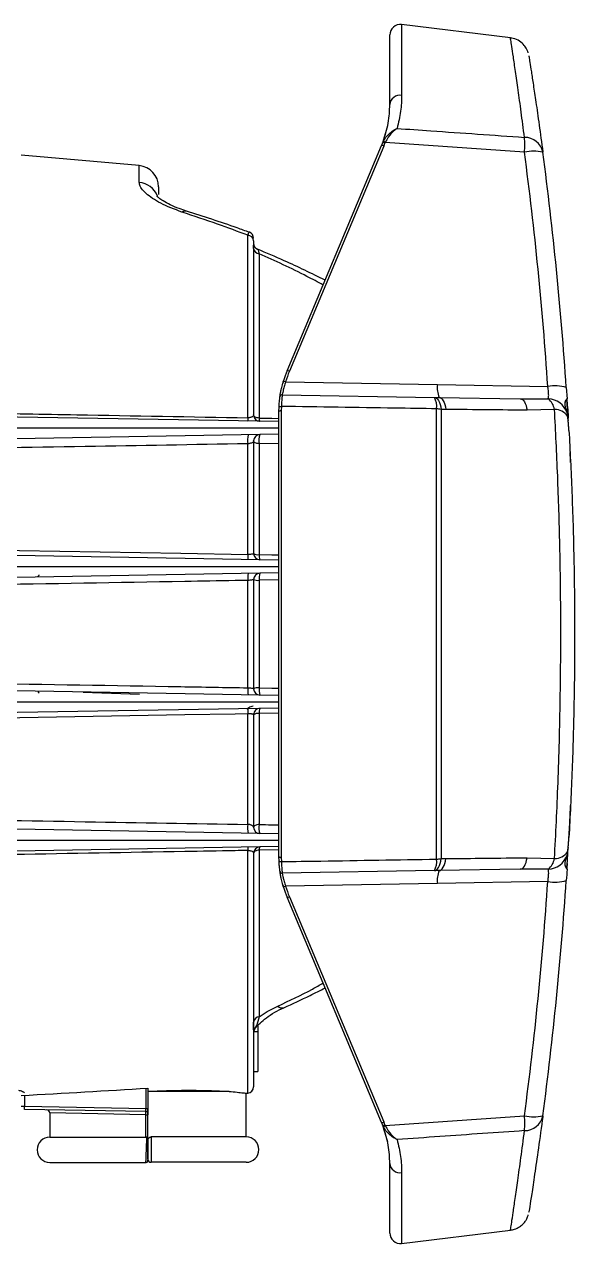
# Model space of a CAD drawing. Extents: x 6 to 134, y 3 to 97.
# Drawn here: x 106.02 to 108.62, y 38.63 to 44.4 of the extents above; entities that cross this region are included whole.
import ezdxf

# ---------------------------------------------------------------- set-up
doc = ezdxf.new("R2010")
doc.units = 0
doc.header["$MEASUREMENT"] = 0
doc.layers.add('OBJECT', color=7, linetype='CONTINUOUS')

msp = doc.modelspace()

# ---------------------------------------------------------------- linework, layer by layer
at = {"layer": 'OBJECT'}
for p, q in [((108.3196, 44.3393), (107.8042, 44.4026)), ((107.8042, 44.4026), (107.8042, 44.067)), ((107.7481, 44.0231), (107.7481, 44.353)), ((107.7304, 43.9), (107.7158, 43.8464)), ((107.2621, 42.7639), (107.7092, 43.8297)), ((107.7196, 43.827), (107.2725, 42.7613)), ((107.7143, 43.8422), (107.7164, 43.8472)), ((107.7266, 43.8442), (107.7248, 43.8398)), ((108.3858, 43.7974), (107.7266, 43.8442)), ((108.469, 43.8265), (108.4724, 43.8011)), ((106.5619, 43.7344), (106.0031, 43.7832)), ((106.5619, 43.6546), (106.5619, 43.7344)), ((106.6531, 43.6347), (106.6531, 43.5978)), ((107.0758, 42.541), (107.0758, 43.4049)), ((107.1031, 43.3789), (107.1031, 42.5542)), ((107.1031, 43.3429), (107.1031, 43.3586)), ((107.1295, 43.3174), (107.1295, 42.5397)), ((107.2547, 42.7113), (107.9738, 42.6988)), ((107.2383, 42.6502), (107.9592, 42.6376)), ((107.9738, 42.6988), (108.4963, 42.6897)), ((108.5839, 42.6843), (108.5874, 42.6313)), ((107.2231, 42.5705), (107.2236, 42.591)), ((107.2348, 42.595), (107.2344, 42.5749)), ((107.9592, 42.6376), (107.9811, 42.6373)), ((107.9811, 42.6373), (108.3659, 42.6305)), ((108.3659, 42.6305), (108.4978, 42.6302)), ((108.5874, 42.631), (108.5874, 42.6315)), ((107.2231, 42.5226), (105.5031, 42.5526)), ((107.2231, 40.4645), (107.2231, 42.5705)), ((107.2344, 42.5749), (107.2344, 40.4601)), ((107.9697, 40.4516), (107.9697, 42.5834)), ((107.992, 42.5809), (107.992, 40.4541)), ((108.0139, 42.5807), (107.992, 42.5809)), ((108.5278, 42.5804), (108.3987, 42.5766)), ((108.591, 42.5475), (108.5882, 42.5638)), ((108.5931, 42.5218), (108.591, 42.5475)), ((108.5921, 42.5376), (108.5921, 42.5382)), ((108.5927, 42.5284), (108.5921, 42.5376)), ((108.5931, 42.538), (108.5931, 42.5386)), ((108.5937, 42.5288), (108.5931, 42.5379)), ((108.5931, 42.5214), (108.5931, 42.5218)), ((108.5931, 42.5218), (108.5931, 42.5214)), ((108.5931, 42.5218), (108.5931, 42.5218)), ((108.5931, 42.5214), (108.5931, 42.5214)), ((107.2231, 42.4626), (105.5031, 42.4326)), ((107.0758, 41.8943), (107.0758, 42.4177)), ((107.1031, 42.4311), (107.1031, 41.8985)), ((107.2231, 42.4199), (107.1295, 42.4183)), ((107.1295, 42.4183), (107.1295, 41.8932)), ((108.6018, 42.3784), (108.6017, 42.3792)), ((107.2231, 41.867), (105.5031, 41.897)), ((107.2231, 41.807), (105.5031, 41.777)), ((107.0758, 41.263), (107.0758, 41.771)), ((107.1031, 41.7754), (107.1031, 41.2585)), ((107.2231, 41.7734), (107.1295, 41.7718)), ((107.1295, 41.7718), (107.1295, 41.2621)), ((107.2231, 41.227), (105.5031, 41.257)), ((106.5631, 41.2307), (106.2957, 41.24)), ((107.2231, 41.167), (105.5031, 41.137)), ((107.0758, 40.6163), (107.0758, 41.1397)), ((107.1031, 41.1354), (107.1031, 40.6029)), ((107.2231, 41.1424), (107.1295, 41.1407)), ((107.1295, 41.1407), (107.1295, 40.6156)), ((108.6017, 40.6542), (108.6017, 40.6553)), ((107.2231, 40.5714), (105.5031, 40.6014)), ((108.591, 40.4874), (108.5931, 40.5132)), ((108.5931, 40.5136), (108.5931, 40.5132)), ((107.2231, 40.5114), (105.5031, 40.4814)), ((107.0758, 39.3446), (107.0758, 40.493)), ((107.1031, 40.4798), (107.1031, 39.3745)), ((107.2231, 40.4959), (107.1295, 40.4943)), ((107.1295, 40.4943), (107.1295, 39.7054)), ((107.2236, 40.444), (107.2231, 40.4645)), ((107.2344, 40.4601), (107.2348, 40.44)), ((108.3987, 40.4584), (108.5278, 40.4546)), ((108.5882, 40.4712), (108.591, 40.4874)), ((108.5921, 40.4974), (108.5927, 40.5065)), ((108.5921, 40.4968), (108.5921, 40.5018)), ((108.5921, 40.4968), (108.5921, 40.4974)), ((108.5931, 40.4971), (108.5937, 40.5062)), ((108.5931, 40.4964), (108.5931, 40.497)), ((107.9592, 40.3973), (107.2383, 40.3848)), ((107.9811, 40.3977), (107.9592, 40.3973)), ((108.3659, 40.4044), (107.9811, 40.3977)), ((107.992, 40.4541), (108.0139, 40.4543)), ((108.5868, 40.4109), (108.5881, 40.4317)), ((108.5874, 40.4041), (108.5874, 40.4037)), ((108.5874, 40.4035), (108.5874, 40.4039)), ((108.589, 40.4295), (108.5892, 40.4317)), ((108.4963, 40.3453), (107.9738, 40.3362)), ((107.9738, 40.3362), (107.2547, 40.3236)), ((107.7092, 39.2053), (107.2621, 40.2711)), ((107.2725, 40.2737), (107.7196, 39.2079)), ((107.1031, 39.6435), (107.1031, 39.6798)), ((107.111, 39.6547), (107.1098, 39.6526)), ((107.1231, 39.6645), (107.1231, 39.6345)), ((107.1231, 39.6345), (107.1033, 39.6345)), ((107.1231, 39.6345), (107.1231, 39.447)), ((107.1031, 39.447), (107.1231, 39.447)), ((106.5938, 39.2721), (106.5938, 39.3673)), ((106.6031, 39.3679), (106.6031, 39.3606)), ((106.6031, 39.3606), (106.6031, 39.2721)), ((106.0191, 39.3338), (106.0191, 39.2822)), ((106.9876, 39.3526), (106.6031, 39.3526)), ((107.0681, 39.3439), (107.0758, 39.3446)), ((107.0681, 39.137), (107.0681, 39.3439)), ((106.0031, 39.2822), (106.0191, 39.2822)), ((106.593, 39.2571), (106.0179, 39.2672)), ((106.0191, 39.2822), (106.5938, 39.2721)), ((106.1381, 39.2503), (106.1381, 39.1361)), ((106.5929, 39.2421), (106.1381, 39.2503)), ((106.5938, 39.2721), (106.6031, 39.2721)), ((106.6031, 39.2721), (106.6031, 39.2671)), ((106.6031, 39.1311), (106.6031, 39.2671)), ((106.5929, 39.2421), (106.6031, 39.2421)), ((106.5929, 39.1361), (106.5929, 39.2421)), ((107.7164, 39.1878), (107.7143, 39.1927)), ((107.7158, 39.1886), (107.7364, 39.1134)), ((107.7248, 39.1952), (107.7266, 39.1908)), ((107.7266, 39.1908), (108.3858, 39.2375)), ((106.1381, 39.1361), (106.5929, 39.1361)), ((106.5981, 39.1361), (106.5929, 39.1361)), ((106.598, 39.134), (106.5981, 39.1361)), ((106.6031, 39.1361), (106.5981, 39.1361)), ((107.0681, 39.137), (106.6181, 39.137)), ((106.1381, 39.0161), (106.5931, 39.0161)), ((106.5932, 39.0174), (106.5933, 39.0169)), ((107.0681, 39.017), (106.6181, 39.017)), ((107.7481, 38.682), (107.7481, 39.0119)), ((107.8042, 38.968), (107.8042, 38.6324)), ((107.8042, 38.6324), (108.3196, 38.6957))]:
    msp.add_line(p, q, dxfattribs=at)
at = {"layer": 'OBJECT', "flags": 128}
for points in [[(106.785, 43.5192), (106.7751, 43.5194), (106.7639, 43.5142)], [(107.2236, 42.591), (107.2238, 42.5919), (107.2245, 42.5928), (107.2256, 42.5935), (107.227, 42.5942), (107.2287, 42.5947), (107.2306, 42.595), (107.2327, 42.5951), (107.2348, 42.595)], [(107.9592, 42.6376), (107.9644, 42.6366), (107.9695, 42.6336), (107.9743, 42.6287), (107.9789, 42.6221), (107.9829, 42.6138), (107.9865, 42.6041), (107.9896, 42.593), (107.992, 42.5809)], [(107.9811, 42.6373), (107.9863, 42.6362), (107.9914, 42.6332), (107.9963, 42.6284), (108.0008, 42.6218), (108.0049, 42.6135), (108.0085, 42.6038), (108.0115, 42.5928), (108.0139, 42.5807)], [(108.3659, 42.6305), (108.371, 42.6295), (108.376, 42.6267), (108.3808, 42.6221), (108.3853, 42.6158), (108.3894, 42.608), (108.393, 42.5987), (108.3961, 42.5882), (108.3987, 42.5766)], [(107.1295, 42.5397), (107.1242, 42.5403), (107.1192, 42.5413), (107.1146, 42.5427), (107.1107, 42.5445), (107.1075, 42.5466), (107.1051, 42.549), (107.1036, 42.5515), (107.1031, 42.5542)], [(107.1295, 42.5397), (107.189, 42.5387), (107.2231, 42.538)], [(107.2231, 42.5705), (107.2234, 42.5714), (107.224, 42.5723), (107.2251, 42.5731), (107.2265, 42.5738), (107.2282, 42.5743), (107.2302, 42.5747), (107.2322, 42.5749), (107.2344, 42.5749)], [(107.1295, 42.4183), (107.1242, 42.4188), (107.1192, 42.4197), (107.1146, 42.421), (107.1107, 42.4226), (107.1075, 42.4244), (107.1051, 42.4265), (107.1036, 42.4288), (107.1031, 42.4311)], [(105.5031, 41.9217), (105.5629, 41.9207), (105.802, 41.9165), (106.7583, 41.8998), (107.0758, 41.8943)], [(107.1295, 41.8932), (107.189, 41.8922), (107.2231, 41.8916)], [(107.1295, 41.2621), (107.189, 41.2611), (107.2231, 41.2605)], [(107.0758, 41.1397), (107.016, 41.1386), (106.7769, 41.1345), (105.8205, 41.1178), (105.5031, 41.1123)], [(107.1295, 40.6156), (107.1242, 40.6152), (107.1192, 40.6143), (107.1146, 40.613), (107.1107, 40.6114), (107.1075, 40.6096), (107.1051, 40.6075), (107.1036, 40.6052), (107.1031, 40.6029)], [(107.1295, 40.4943), (107.1242, 40.4937), (107.1192, 40.4927), (107.1146, 40.4913), (107.1107, 40.4895), (107.1075, 40.4873), (107.1051, 40.485), (107.1036, 40.4824), (107.1031, 40.4798)], [(107.2231, 40.4645), (107.2234, 40.4636), (107.224, 40.4627), (107.2251, 40.4619), (107.2265, 40.4612), (107.2282, 40.4607), (107.2302, 40.4603), (107.2322, 40.4601), (107.2344, 40.4601)], [(108.3659, 40.4044), (108.371, 40.4054), (108.376, 40.4083), (108.3808, 40.4129), (108.3853, 40.4191), (108.3894, 40.427), (108.393, 40.4363), (108.3961, 40.4468), (108.3987, 40.4584)], [(107.2236, 40.444), (107.2238, 40.4431), (107.2245, 40.4422), (107.2256, 40.4415), (107.227, 40.4408), (107.2287, 40.4403), (107.2306, 40.44), (107.2327, 40.4399), (107.2348, 40.44)], [(107.9592, 40.3973), (107.9644, 40.3984), (107.9695, 40.4014), (107.9743, 40.4063), (107.9789, 40.4129), (107.9829, 40.4212), (107.9865, 40.4309), (107.9896, 40.442), (107.992, 40.4541)], [(107.9811, 40.3977), (107.9863, 40.3988), (107.9914, 40.4018), (107.9963, 40.4066), (108.0008, 40.4132), (108.0049, 40.4215), (108.0085, 40.4312), (108.0115, 40.4422), (108.0139, 40.4543)]]:
    msp.add_lwpolyline(points, dxfattribs=at)
at = {"layer": 'OBJECT'}
for centre, radius, start, end in [((107.7981, 44.353), 0.05, 83, 180), ((107.7961, 44.0195), 0.0481, 80.33602, 175.7011), ((107.8843, 43.8329), 0.5028, 355.9608, 4.0392), ((108.3868, 43.7804), 0.0879, 11.86594, 90.62162), ((107.2481, 44.0231), 0.5, 337.24, 338.78978), ((107.7101, 43.8113), 0.0185, 58.74932, 92.6715), ((107.7155, 43.8235), 0.0187, 60.359, 93.90276), ((107.7161, 43.8271), 0.02, 58.15088, 89.10735), ((107.2494, 44.0243), 0.51, 337.24, 338.78978), ((108.4317, 43.5984), 0.2042, 78.3888, 102.96909), ((91.2583, 41.5296), 17.277, 3.85006, 7.54267), ((91.2461, 41.5175), 17.377, 3.85006, 7.54267), ((106.5531, 43.6347), 0.1, 0, 85), ((106.5544, 43.5554), 0.0995, 20.74728, 85.70941), ((107.0754, 43.3771), 0.0278, 3.8449, 89.18995), ((107.0731, 43.3906), 0.03, 359.99694, 69.85263), ((107.1331, 43.3673), 0.03, 180.00385, 247.96462), ((107.1305, 43.3449), 0.0274, 184.19055, 267.88861), ((107.7231, 42.5705), 0.5, 157.24, 163.44278), ((107.2629, 42.7455), 0.0185, 58.74932, 92.6715), ((107.7231, 42.5705), 0.5, 163.44278, 164.48584), ((107.2464, 42.6935), 0.0197, 65.23096, 97.50519), ((107.7244, 42.5717), 0.49, 157.24, 163.44278), ((107.2381, 42.6402), 0.01, 89, 171.81761), ((108.1015, 42.6828), 0.1287, 172.84507, 200.70556), ((108.5286, 42.5001), 0.1923, 73.29318, 99.67494), ((107.8774, 42.5938), 0.0928, 353.58032, 28.21235), ((108.4469, 42.5657), 0.0822, 10.32532, 51.7456), ((108.4946, 42.5311), 0.0992, 19.27382, 88.14359), ((107.1121, 42.5377), 0.0365, 174.79014, 200.18723), ((107.1331, 42.5542), 0.03, 180, 269), ((107.1554, 42.5368), 0.0261, 173.63787, 209.12104), ((107.9584, 42.3814), 0.2023, 80.45348, 86.82264), ((108.5269, 42.5015), 0.0789, 35.68421, 89.36297), ((108.5923, 42.5391), 0.000966, 260.48022, 328.15533), ((108.5923, 42.5386), 0.000986, 260.16471, 327.34182), ((108.5929, 42.5295), 0.00107, 260.68957, 320.77069), ((107.1892, 42.4334), 0.1145, 166.49587, 187.85545), ((107.1331, 42.4311), 0.03, 91, 180), ((107.2135, 42.4337), 0.0854, 161.2821, 190.32908), ((107.1331, 41.8985), 0.03, 180, 269), ((107.1237, 41.9327), 0.0399, 238.90527, 278.30713), ((107.1452, 41.8877), 0.0698, 174.54521, 195.09238), ((107.1797, 41.8871), 0.0506, 172.99384, 201.46955), ((107.174, 41.7817), 0.0988, 166.65022, 186.20394), ((107.1331, 41.7754), 0.03, 91, 180), ((107.2016, 41.7821), 0.0728, 161.27783, 188.06697), ((107.1236, 41.8267), 0.0552, 248.29109, 276.16294), ((107.174, 41.2523), 0.0988, 173.79606, 193.34978), ((107.1236, 41.2073), 0.0552, 83.83706, 111.70891), ((107.1331, 41.2585), 0.03, 180, 269), ((107.2016, 41.2519), 0.0728, 171.93303, 198.72217), ((107.1452, 41.1463), 0.0698, 164.90762, 185.45479), ((107.1331, 41.1354), 0.03, 91, 180), ((107.1797, 41.1469), 0.0506, 158.53045, 187.00616), ((107.1237, 41.1013), 0.0399, 81.69287, 121.09473), ((107.1892, 40.6006), 0.1145, 172.14455, 193.50413), ((107.1331, 40.6029), 0.03, 180, 269), ((107.2135, 40.6003), 0.0854, 169.67092, 198.7179), ((107.1121, 40.4963), 0.0365, 159.81277, 185.20986), ((107.1331, 40.4798), 0.03, 91, 180), ((107.1554, 40.4971), 0.0261, 150.87896, 186.36213), ((108.4946, 40.5039), 0.0992, 271.85641, 340.72618), ((108.4469, 40.4693), 0.0822, 308.2544, 349.67468), ((108.5269, 40.5335), 0.0789, 270.63703, 324.31579), ((108.5923, 40.4964), 0.000986, 32.65818, 99.83529), ((108.5923, 40.4959), 0.000966, 31.84467, 99.51978), ((108.5929, 40.5055), 0.00107, 39.22931, 99.31043), ((107.8774, 40.4412), 0.0928, 331.78765, 6.41968), ((107.9584, 40.6536), 0.2023, 273.17736, 279.54652), ((108.1015, 40.3522), 0.1287, 159.29444, 187.15493), ((107.2381, 40.3948), 0.01, 188.18239, 271), ((91.2583, 41.5054), 17.277, 352.45733, 356.14994), ((91.2461, 41.5175), 17.377, 352.45733, 356.14994), ((108.5286, 40.5349), 0.1923, 260.32506, 286.70682), ((107.7231, 40.4645), 0.5, 195.51416, 196.55722), ((107.2464, 40.3415), 0.0197, 262.49481, 294.76904), ((107.7231, 40.4645), 0.5, 196.55722, 202.76), ((107.7244, 40.4633), 0.49, 196.55722, 202.76), ((107.2629, 40.2895), 0.0185, 267.3285, 301.25068), ((107.1306, 39.6779), 0.0275, 92.28855, 175.98617), ((107.2382, 39.7756), 0.0282, 222.45081, 286.56714), ((107.1331, 39.631), 0.03, 137.37844, 179.96792), ((107.0731, 39.3745), 0.03, 275, 0), ((105.9616, 39.2794), 0.0575, 347.69945, 2.72709), ((106.1231, 39.2503), 0.015, 0.0862, 89), ((106.5931, 39.2671), 0.01, 269, 0), ((107.7101, 39.2237), 0.0185, 267.3285, 301.25068), ((107.2481, 39.0119), 0.5, 21.21022, 22.76), ((107.7155, 39.2114), 0.0187, 266.09724, 299.641), ((107.7161, 39.2079), 0.02, 270.89265, 301.84912), ((107.2494, 39.0106), 0.51, 21.21022, 22.76), ((108.4317, 39.4366), 0.2042, 257.03091, 281.6112), ((107.8843, 39.2021), 0.5028, 355.9608, 4.0392), ((108.3868, 39.2546), 0.0879, 269.37838, 348.13406), ((106.1381, 39.0761), 0.06, 90, 270), ((107.0681, 39.077), 0.06, 270, 90), ((106.6181, 39.032), 0.015, 180, 270), ((107.7961, 39.0155), 0.0481, 184.2989, 279.66398), ((107.7981, 38.682), 0.05, 180, 277)]:
    msp.add_arc(centre, radius, start, end, dxfattribs=at)
for centre, major_axis, ratio, start_param, end_param in [((89.2919, 41.517), (30.3646, 0), 0.08615, 5.295177, 5.319034), ((106.5931, 39.2721), (0.0002, 0.015), 0.044174, 3.141335, 4.713288)]:
    msp.add_ellipse(centre, major_axis=major_axis, ratio=ratio, start_param=start_param, end_param=end_param, dxfattribs=at)
for points, knots in [([(108.3858, 43.8683), (108.3805, 43.9093), (108.3698, 43.9915), (108.3555, 44.095), (108.3429, 44.1831), (108.3328, 44.2518), (108.3252, 44.3018), (108.3208, 44.3303), (108.319, 44.3424), (108.3195, 44.339), (108.3195, 44.3389)], [0, 0, 0, 0, 0.139747, 0.280448, 0.424179, 0.568969, 0.70872, 0.849459, 0.993326, 1, 1, 1, 1]), ([(108.4034, 44.2679), (108.4032, 44.2685), (108.4027, 44.2702), (108.4006, 44.2765), (108.3952, 44.2887), (108.3835, 44.3065), (108.3626, 44.3249), (108.3391, 44.337), (108.3238, 44.3377), (108.3195, 44.3379)], [0, 0, 0, 0, 0.036211, 0.10316, 0.213042, 0.375176, 0.625495, 0.893337, 1, 1, 1, 1]), ([(108.4062, 44.2544), (108.4064, 44.2533), (108.4068, 44.2508), (108.411, 44.2244), (108.4179, 44.1808), (108.4275, 44.1182), (108.4399, 44.0347), (108.455, 43.9305), (108.4668, 43.8426), (108.4728, 43.7985)], [0, 0, 0, 0, 0.121603, 0.260335, 0.400029, 0.542736, 0.686473, 0.842577, 1, 1, 1, 1]), ([(107.7481, 44.0231), (107.7481, 44.0331), (107.7481, 44.0488), (107.7481, 44.0658), (107.7481, 44.0719)], [0, 0, 0, 0, 0.639502, 1, 1, 1, 1]), ([(107.8042, 44.067), (107.8035, 44.0423), (107.8022, 43.9929), (107.7889, 43.9379), (107.7823, 43.9104)], [0, 0, 0, 0, 0.498142, 1, 1, 1, 1]), ([(107.7143, 43.8422), (107.7245, 43.8741), (107.7453, 43.9383), (107.7472, 43.9947), (107.7481, 44.0231)], [0, 0, 0, 0, 0.496567, 1, 1, 1, 1]), ([(107.7164, 43.8472), (107.7206, 43.8545), (107.731, 43.8728), (107.7524, 43.8922), (107.7696, 43.9038), (107.7787, 43.9086), (107.7813, 43.9099), (107.7822, 43.9103), (107.7823, 43.9104)], [0, 0, 0, 0, 0.246968, 0.616294, 0.888225, 0.963536, 0.996189, 1, 1, 1, 1]), ([(107.7823, 43.9104), (107.7822, 43.9103), (107.7814, 43.9098), (107.7762, 43.9061), (107.7622, 43.8947), (107.7422, 43.8743), (107.7311, 43.8527), (107.7266, 43.8442)], [0, 0, 0, 0, 0.004008, 0.038977, 0.268223, 0.708725, 1, 1, 1, 1]), ([(107.7823, 43.9104), (107.8356, 43.9067), (108.0368, 43.8927), (108.238, 43.8786), (108.3858, 43.8683)], [0, 0, 0, 0, 0.265214, 1, 1, 1, 1]), ([(106.7639, 43.5142), (106.7284, 43.5278), (106.6568, 43.5551), (106.5879, 43.6042), (106.5632, 43.6369), (106.5621, 43.6521), (106.5619, 43.6546)], [0, 0, 0, 0, 0.304165, 0.612213, 0.935018, 1, 1, 1, 1]), ([(106.7856, 43.5195), (106.7739, 43.5232), (106.7451, 43.5323), (106.7073, 43.5492), (106.675, 43.567), (106.6545, 43.5812), (106.6451, 43.5902), (106.6452, 43.5903), (106.6452, 43.5903)], [0, 0, 0, 0, 0.144378, 0.353859, 0.566915, 0.746441, 0.907344, 1, 1, 1, 1]), ([(107.0758, 43.4049), (107.0281, 43.4226), (106.9248, 43.4612), (106.8203, 43.4956), (106.7639, 43.5142)], [0, 0, 0, 0, 0.460735, 1, 1, 1, 1]), ([(107.0835, 43.4187), (107.0641, 43.4257), (106.9653, 43.4615), (106.8653, 43.4935), (106.785, 43.5192)], [0, 0, 0, 0, 0.195903, 1, 1, 1, 1]), ([(107.0758, 43.4049), (107.0767, 43.4078), (107.0791, 43.4154), (107.0818, 43.4204), (107.0831, 43.4184), (107.0833, 43.4181)], [0, 0, 0, 0, 0.337152, 0.901551, 1, 1, 1, 1]), ([(107.1215, 43.3389), (107.1225, 43.3382), (107.1249, 43.3362), (107.1278, 43.3245), (107.1295, 43.3174)], [0, 0, 0, 0, 0.404281, 1, 1, 1, 1]), ([(107.4417, 43.192), (107.3776, 43.2236), (107.272, 43.2756), (107.164, 43.3211), (107.1216, 43.339)], [0, 0, 0, 0, 0.606599, 1, 1, 1, 1]), ([(107.4321, 43.1692), (107.4067, 43.1831), (107.3078, 43.2371), (107.2055, 43.2832), (107.1295, 43.3174)], [0, 0, 0, 0, 0.25619, 1, 1, 1, 1]), ([(107.2282, 42.6417), (107.2284, 42.6425), (107.2286, 42.6443), (107.2308, 42.6581), (107.2347, 42.6783), (107.2395, 42.6981), (107.243, 42.71), (107.2439, 42.713)], [0, 0, 0, 0, 0.226178, 0.452204, 0.682223, 0.919652, 1, 1, 1, 1]), ([(107.2547, 42.7113), (107.2521, 42.7034), (107.2471, 42.6876), (107.2423, 42.6678), (107.2394, 42.6544), (107.2385, 42.6504), (107.2383, 42.6502), (107.2383, 42.6502)], [0, 0, 0, 0, 0.245139, 0.490501, 0.730317, 0.965345, 1, 1, 1, 1]), ([(107.2383, 42.6502), (107.2383, 42.6491), (107.2383, 42.6469), (107.2366, 42.6294), (107.2353, 42.6101), (107.2349, 42.5975), (107.2348, 42.595)], [0, 0, 0, 0, 0.30705, 0.614016, 0.922363, 1, 1, 1, 1]), ([(108.4978, 42.6302), (108.4981, 42.6308), (108.4993, 42.6335), (108.5005, 42.6424), (108.5002, 42.6599), (108.4984, 42.6768), (108.4968, 42.6869), (108.4963, 42.6897)], [0, 0, 0, 0, 0.080939, 0.365196, 0.637409, 0.898732, 1, 1, 1, 1]), ([(107.2236, 42.591), (107.2241, 42.5997), (107.2251, 42.6172), (107.2272, 42.6347), (107.2282, 42.6412), (107.2282, 42.6416), (107.2282, 42.6417)], [0, 0, 0, 0, 0.304819, 0.609529, 0.915797, 1, 1, 1, 1]), ([(107.9697, 42.5834), (107.9036, 42.5844), (107.6586, 42.5883), (107.4136, 42.5922), (107.2348, 42.595)], [0, 0, 0, 0, 0.269854, 1, 1, 1, 1]), ([(108.5864, 42.6302), (108.5844, 42.6279), (108.5806, 42.6234), (108.5744, 42.6), (108.5827, 42.5786), (108.5865, 42.5658), (108.5873, 42.563)], [0, 0, 0, 0, 0.352536, 0.661542, 0.924397, 1, 1, 1, 1]), ([(108.5882, 42.5638), (108.5836, 42.5768), (108.5754, 42.5997), (108.58, 42.6223), (108.5871, 42.63), (108.5874, 42.6311), (108.5874, 42.6313)], [0, 0, 0, 0, 0.3537973, 0.6237222, 0.9400594, 1, 1, 1, 1]), ([(108.5921, 42.5382), (108.5912, 42.5531), (108.5894, 42.583), (108.5875, 42.6142), (108.5865, 42.6291), (108.5865, 42.6297), (108.5864, 42.6298)], [0, 0, 0, 0, 0.287263, 0.5745399, 0.86145, 1, 1, 1, 1]), ([(108.5887, 42.6114), (108.5883, 42.6166), (108.5876, 42.6288), (108.5875, 42.6305), (108.5874, 42.6315)], [0, 0, 0, 0, 0.421198, 1, 1, 1, 1]), ([(108.5897, 42.5942), (108.5895, 42.5989), (108.589, 42.6062), (108.5888, 42.61), (108.5887, 42.6114)], [0, 0, 0, 0, 0.631821, 1, 1, 1, 1]), ([(108.5897, 42.5942), (108.5903, 42.5856), (108.5913, 42.5698), (108.5925, 42.5483), (108.5931, 42.5386)], [0, 0, 0, 0, 0.548284, 1, 1, 1, 1]), ([(105.9676, 42.5607), (105.9875, 42.5604), (106.0871, 42.5586), (106.4565, 42.552), (106.806, 42.5458), (107.0758, 42.541)], [0, 0, 0, 0, 0.053919, 0.269597, 1, 1, 1, 1]), ([(107.1031, 42.5542), (107.1028, 42.5524), (107.102, 42.549), (107.0964, 42.545), (107.0902, 42.5428), (107.0847, 42.5417), (107.0802, 42.5411), (107.0767, 42.5411), (107.0758, 42.541)], [0, 0, 0, 0, 0.29554, 0.57572, 0.740311, 0.809198, 0.945635, 1, 1, 1, 1]), ([(108.3987, 42.5766), (108.3371, 42.5773), (108.209, 42.5786), (108.0806, 42.5799), (108.0139, 42.5807)], [0, 0, 0, 0, 0.480478, 1, 1, 1, 1]), ([(108.5278, 40.4546), (108.5309, 40.5125), (108.5371, 40.6288), (108.5449, 40.8148), (108.5512, 41.0089), (108.5553, 41.2016), (108.5575, 41.3893), (108.5579, 41.5711), (108.5565, 41.7548), (108.5524, 41.9889), (108.5453, 42.2141), (108.5361, 42.4265), (108.5306, 42.529), (108.5278, 42.5804)], [0, 0, 0, 0, 0.088396, 0.177531, 0.26901, 0.361303, 0.442162, 0.523579, 0.606757, 0.690543, 0.843256, 0.921374, 1, 1, 1, 1]), ([(105.5031, 42.4926), (105.9131, 42.4926), (106.364, 42.4926), (106.8559, 42.4926), (106.9789, 42.4926), (107.1014, 42.4926), (107.1827, 42.4926), (107.2231, 42.4926)], [0, 0, 0, 0, 0.71491, 0.786401, 0.857893, 0.929384, 1, 1, 1, 1]), ([(108.5964, 42.481), (108.5959, 42.4878), (108.595, 42.5014), (108.5938, 42.5147), (108.5931, 42.5214)], [0, 0, 0, 0, 0.495275, 1, 1, 1, 1]), ([(108.5964, 42.481), (108.6013, 42.385), (108.6112, 42.1908), (108.6189, 41.925), (108.6224, 41.7026), (108.6234, 41.5266), (108.6226, 41.3489), (108.6193, 41.1236), (108.6115, 40.8521), (108.6015, 40.6542), (108.5964, 40.554)], [0, 0, 0, 0, 0.158308, 0.320393, 0.4075, 0.494607, 0.584228, 0.67385, 0.834938, 1, 1, 1, 1]), ([(107.0758, 42.4177), (106.8191, 42.4134), (106.295, 42.4046), (105.7707, 42.3958), (105.5031, 42.3913)], [0, 0, 0, 0, 0.489597, 1, 1, 1, 1]), ([(107.1031, 42.4311), (107.103, 42.4302), (107.1027, 42.428), (107.0996, 42.4246), (107.0936, 42.4213), (107.0877, 42.4195), (107.0819, 42.4183), (107.0786, 42.418), (107.0758, 42.4177)], [0, 0, 0, 0, 0.153988, 0.403621, 0.621596, 0.816233, 0.835213, 1, 1, 1, 1]), ([(108.6042, 42.3296), (108.6041, 42.3299), (108.6041, 42.3308), (108.6035, 42.3424), (108.6028, 42.3585), (108.6021, 42.3722), (108.602, 42.3746)], [0, 0, 0, 0, 0.1909913, 0.5548684, 0.9197386, 1, 1, 1, 1]), ([(107.1031, 41.8985), (107.1028, 41.898), (107.1021, 41.8968), (107.0969, 41.8954), (107.0891, 41.8945), (107.0815, 41.8942), (107.077, 41.8943), (107.0758, 41.8943)], [0, 0, 0, 0, 0.236418, 0.470095, 0.698088, 0.91992, 1, 1, 1, 1]), ([(105.5031, 41.837), (105.9131, 41.837), (106.364, 41.837), (106.8559, 41.837), (106.9789, 41.837), (107.1014, 41.837), (107.1827, 41.837), (107.2231, 41.837)], [0, 0, 0, 0, 0.71491, 0.786401, 0.857893, 0.929384, 1, 1, 1, 1]), ([(106.0876, 41.7966), (106.0872, 41.7957), (106.0862, 41.7938), (106.0841, 41.7916), (106.0822, 41.7904), (106.0812, 41.79), (106.081, 41.79)], [0, 0, 0, 0, 0.341646, 0.685991, 0.955028, 1, 1, 1, 1]), ([(107.0758, 41.771), (107.0558, 41.7707), (106.9563, 41.7689), (106.538, 41.7618), (106.0337, 41.7532), (105.6091, 41.7459), (105.5031, 41.7441)], [0, 0, 0, 0, 0.037994, 0.189972, 0.797883, 1, 1, 1, 1]), ([(107.1031, 41.7754), (107.1031, 41.7753), (107.1029, 41.7747), (107.1003, 41.7737), (107.0942, 41.7725), (107.0857, 41.7715), (107.0791, 41.7712), (107.0758, 41.771)], [0, 0, 0, 0, 0.09404, 0.324106, 0.551552, 0.776448, 1, 1, 1, 1]), ([(105.5031, 41.2899), (105.5231, 41.2895), (105.6226, 41.2878), (106.0409, 41.2807), (106.5452, 41.2721), (106.9698, 41.2648), (107.0758, 41.263)], [0, 0, 0, 0, 0.037994, 0.189972, 0.797883, 1, 1, 1, 1]), ([(107.0758, 41.263), (107.077, 41.2629), (107.0816, 41.2627), (107.0892, 41.2621), (107.0969, 41.261), (107.1021, 41.2598), (107.1028, 41.259), (107.1031, 41.2585)], [0, 0, 0, 0, 0.083576, 0.309293, 0.537976, 0.768631, 1, 1, 1, 1]), ([(106.081, 41.244), (106.0812, 41.2439), (106.0822, 41.2436), (106.0841, 41.2424), (106.0862, 41.2402), (106.0872, 41.2383), (106.0876, 41.2374)], [0, 0, 0, 0, 0.0449718, 0.3140086, 0.6583544, 1, 1, 1, 1]), ([(105.5031, 41.197), (105.9131, 41.197), (106.364, 41.197), (106.8559, 41.197), (106.9789, 41.197), (107.1014, 41.197), (107.1827, 41.197), (107.2231, 41.197)], [0, 0, 0, 0, 0.71491, 0.786401, 0.857893, 0.929384, 1, 1, 1, 1]), ([(107.1005, 41.1752), (107.0929, 41.1742), (107.0811, 41.1728), (107.0749, 41.1625), (107.0728, 41.1589)], [0, 0, 0, 0, 0.650162, 1, 1, 1, 1]), ([(107.1031, 41.1354), (107.1031, 41.1357), (107.1029, 41.1363), (107.1018, 41.137), (107.0998, 41.1378), (107.0971, 41.1384), (107.0938, 41.1389), (107.0899, 41.1393), (107.0855, 41.1396), (107.0807, 41.1397), (107.0774, 41.1397), (107.0758, 41.1397)], [0, 0, 0, 0, 0.104143, 0.218391, 0.335643, 0.446658, 0.560744, 0.669404, 0.781297, 0.888953, 1, 1, 1, 1]), ([(108.6017, 40.6553), (108.6019, 40.6579), (108.6026, 40.6721), (108.6034, 40.6895), (108.6041, 40.7036), (108.6041, 40.7049), (108.6042, 40.7054)], [0, 0, 0, 0, 0.075783, 0.420422, 0.764427, 1, 1, 1, 1]), ([(105.5031, 40.6426), (105.7707, 40.6382), (106.295, 40.6293), (106.8191, 40.6206), (107.0758, 40.6163)], [0, 0, 0, 0, 0.510403, 1, 1, 1, 1]), ([(108.5964, 40.554), (108.5973, 40.5708), (108.5992, 40.6044), (108.601, 40.6395), (108.6016, 40.6523), (108.6017, 40.6542)], [0, 0, 0, 0, 0.461564, 0.923143, 1, 1, 1, 1]), ([(107.1031, 40.6029), (107.103, 40.6037), (107.1029, 40.6053), (107.1013, 40.6075), (107.0989, 40.6097), (107.0956, 40.6116), (107.0914, 40.6134), (107.0871, 40.6146), (107.0828, 40.6155), (107.0795, 40.6159), (107.0771, 40.6162), (107.076, 40.6163), (107.0758, 40.6163)], [0, 0, 0, 0, 0.13815, 0.278859, 0.411617, 0.547573, 0.664104, 0.784632, 0.862289, 0.941992, 0.984425, 1, 1, 1, 1]), ([(107.1295, 40.6156), (107.1493, 40.6153), (107.1805, 40.6148), (107.2117, 40.6143), (107.2231, 40.6141)], [0, 0, 0, 0, 0.634031, 1, 1, 1, 1]), ([(105.5031, 40.5414), (105.9131, 40.5414), (106.364, 40.5414), (106.8559, 40.5414), (106.9789, 40.5414), (107.1014, 40.5414), (107.1827, 40.5414), (107.2231, 40.5414)], [0, 0, 0, 0, 0.71491, 0.786401, 0.857893, 0.929384, 1, 1, 1, 1]), ([(108.5931, 40.5136), (108.5937, 40.5202), (108.595, 40.5334), (108.5959, 40.5471), (108.5964, 40.554)], [0, 0, 0, 0, 0.4953429, 1, 1, 1, 1]), ([(107.0758, 40.493), (107.0558, 40.4926), (106.9562, 40.4908), (106.5869, 40.4843), (106.2374, 40.4781), (105.9676, 40.4733)], [0, 0, 0, 0, 0.053919, 0.269597, 1, 1, 1, 1]), ([(107.0758, 40.493), (107.0784, 40.4928), (107.0816, 40.4927), (107.0873, 40.4919), (107.0931, 40.4904), (107.0992, 40.4873), (107.1026, 40.4836), (107.103, 40.481), (107.1031, 40.4798)], [0, 0, 0, 0, 0.146052, 0.170601, 0.352518, 0.560068, 0.807091, 1, 1, 1, 1]), ([(108.0139, 40.4543), (108.0756, 40.455), (108.204, 40.4564), (108.3321, 40.4577), (108.3987, 40.4584)], [0, 0, 0, 0, 0.480478, 1, 1, 1, 1]), ([(108.5873, 40.472), (108.5828, 40.4593), (108.5747, 40.4366), (108.579, 40.4141), (108.5861, 40.4061), (108.5864, 40.4049), (108.5864, 40.4048)], [0, 0, 0, 0, 0.35074, 0.624871, 0.939556, 1, 1, 1, 1]), ([(108.5874, 40.4037), (108.5854, 40.406), (108.582, 40.41), (108.5753, 40.4309), (108.5822, 40.4516), (108.5867, 40.4663), (108.5882, 40.4712)], [0, 0, 0, 0, 0.3569306, 0.612992, 0.8701697, 1, 1, 1, 1]), ([(108.5881, 40.4317), (108.5882, 40.4322), (108.5887, 40.4399), (108.5901, 40.4633), (108.5916, 40.4875), (108.5921, 40.4968)], [0, 0, 0, 0, 0.037474, 0.628109, 1, 1, 1, 1]), ([(107.2282, 40.3933), (107.2281, 40.3943), (107.2278, 40.3964), (107.2258, 40.4119), (107.2242, 40.4295), (107.2237, 40.4413), (107.2236, 40.444)], [0, 0, 0, 0, 0.301009, 0.601823, 0.907075, 1, 1, 1, 1]), ([(107.2348, 40.44), (107.297, 40.441), (107.542, 40.4449), (107.7869, 40.4487), (107.9697, 40.4516)], [0, 0, 0, 0, 0.25403, 1, 1, 1, 1]), ([(107.2348, 40.44), (107.2352, 40.4304), (107.2361, 40.4114), (107.2379, 40.3924), (107.2385, 40.3853), (107.2383, 40.3849), (107.2383, 40.3848)], [0, 0, 0, 0, 0.302947, 0.605662, 0.913216, 1, 1, 1, 1]), ([(108.4978, 40.4048), (108.4759, 40.405), (108.432, 40.4054), (108.3879, 40.4048), (108.3659, 40.4044)], [0, 0, 0, 0, 0.499904, 1, 1, 1, 1]), ([(108.4963, 40.3453), (108.4974, 40.3526), (108.4996, 40.3672), (108.5006, 40.3858), (108.5, 40.3989), (108.4985, 40.4029), (108.4978, 40.4048)], [0, 0, 0, 0, 0.262327, 0.524834, 0.784589, 1, 1, 1, 1]), ([(108.5874, 40.4037), (108.5874, 40.4036), (108.5863, 40.3869), (108.5851, 40.3687), (108.5839, 40.3507)], [0, 0, 0, 0, 0.008018, 1, 1, 1, 1]), ([(108.5874, 40.4035), (108.5874, 40.4039), (108.5875, 40.405), (108.588, 40.4127), (108.5888, 40.4253), (108.589, 40.4295)], [0, 0, 0, 0, 0.257521, 0.749064, 1, 1, 1, 1]), ([(107.2439, 40.322), (107.2413, 40.3313), (107.2361, 40.3498), (107.2315, 40.373), (107.2289, 40.3886), (107.2283, 40.3932), (107.2282, 40.3933), (107.2282, 40.3933)], [0, 0, 0, 0, 0.247397, 0.49508, 0.735442, 0.96735, 1, 1, 1, 1]), ([(107.2383, 40.3848), (107.2386, 40.384), (107.2391, 40.3824), (107.2416, 40.3702), (107.2459, 40.3523), (107.2507, 40.3355), (107.254, 40.3257), (107.2547, 40.3236)], [0, 0, 0, 0, 0.231454, 0.4628, 0.696832, 0.93503, 1, 1, 1, 1]), ([(107.2174, 39.7566), (107.2728, 39.782), (107.3456, 39.8154), (107.4154, 39.8559), (107.4322, 39.8657)], [0, 0, 0, 0, 0.759997, 1, 1, 1, 1]), ([(107.2462, 39.7486), (107.2879, 39.7674), (107.3537, 39.797), (107.4181, 39.8305), (107.4417, 39.8428)], [0, 0, 0, 0, 0.632619, 1, 1, 1, 1]), ([(107.1295, 39.7054), (107.1253, 39.6904), (107.1178, 39.6628), (107.1131, 39.6572), (107.111, 39.6547)], [0, 0, 0, 0, 0.545062, 1, 1, 1, 1]), ([(107.1126, 39.6533), (107.1133, 39.6543), (107.1174, 39.6601), (107.1336, 39.6769), (107.1626, 39.7009), (107.2003, 39.7264), (107.2318, 39.7414), (107.2467, 39.7484)], [0, 0, 0, 0, 0.0473772, 0.268877, 0.5151963, 0.7718913, 1, 1, 1, 1]), ([(107.1295, 39.7054), (107.1419, 39.7139), (107.1683, 39.7321), (107.2004, 39.7481), (107.2174, 39.7566)], [0, 0, 0, 0, 0.468953, 1, 1, 1, 1]), ([(106.0191, 39.3457), (106.0191, 39.3457), (106.0123, 39.349), (106.0039, 39.355), (105.9939, 39.356), (105.9914, 39.3563)], [0, 0, 0, 0, 0.005395, 0.748175, 1, 1, 1, 1]), ([(106.6031, 39.3526), (106.6421, 39.3543), (106.7211, 39.3578), (106.8256, 39.358), (106.9171, 39.356), (106.9638, 39.3538), (106.9876, 39.3526)], [0, 0, 0, 0, 0.269196, 0.546082, 0.769543, 1, 1, 1, 1]), ([(106.9876, 39.3526), (107.0133, 39.35), (107.0591, 39.3452), (107.0654, 39.3443), (107.0681, 39.3439)], [0, 0, 0, 0, 0.562104, 1, 1, 1, 1]), ([(106.5929, 39.2421), (106.5929, 39.2432), (106.5929, 39.246), (106.5928, 39.2502), (106.5929, 39.254), (106.5929, 39.2566), (106.5929, 39.257), (106.593, 39.2571)], [0, 0, 0, 0, 0.141198, 0.355829, 0.570488, 0.785223, 1, 1, 1, 1]), ([(106.6031, 39.2671), (106.6031, 39.2668), (106.6031, 39.2663), (106.6031, 39.262), (106.6031, 39.2556), (106.6031, 39.2486), (106.6031, 39.244), (106.6031, 39.2421)], [0, 0, 0, 0, 0.214738, 0.429479, 0.644166, 0.858813, 1, 1, 1, 1]), ([(107.7481, 39.0119), (107.7472, 39.0399), (107.7453, 39.0963), (107.7247, 39.1605), (107.7143, 39.1927)], [0, 0, 0, 0, 0.497068, 1, 1, 1, 1]), ([(107.7823, 39.1246), (107.7822, 39.1246), (107.7813, 39.1251), (107.7787, 39.1264), (107.7696, 39.1312), (107.7524, 39.1428), (107.731, 39.1622), (107.7206, 39.1805), (107.7164, 39.1878)], [0, 0, 0, 0, 0.003811, 0.036464, 0.111775, 0.383706, 0.753032, 1, 1, 1, 1]), ([(107.7266, 39.1908), (107.7311, 39.1823), (107.7422, 39.1607), (107.7622, 39.1403), (107.7762, 39.1289), (107.7814, 39.1252), (107.7822, 39.1247), (107.7823, 39.1246)], [0, 0, 0, 0, 0.291275, 0.731777, 0.961023, 0.995992, 1, 1, 1, 1]), ([(108.4728, 39.2365), (108.4656, 39.1837), (108.4513, 39.078), (108.4334, 38.956), (108.4191, 38.8619), (108.4101, 38.8042), (108.4059, 38.7779), (108.4065, 38.7817), (108.4066, 38.7825)], [0, 0, 0, 0, 0.19029, 0.381169, 0.571437, 0.761853, 0.952888, 1, 1, 1, 1]), ([(108.4728, 39.2366), (108.4723, 39.2326), (108.4708, 39.2213), (108.4697, 39.2135), (108.469, 39.2085)], [0, 0, 0, 0, 0.35778, 1, 1, 1, 1]), ([(106.5933, 39.0169), (106.5933, 39.0169), (106.5933, 39.0166), (106.5935, 39.0203), (106.5938, 39.0277), (106.5943, 39.04), (106.5949, 39.0548), (106.5955, 39.0695), (106.5961, 39.0842), (106.5966, 39.0978), (106.597, 39.1098), (106.5974, 39.1197), (106.5977, 39.1271), (106.5979, 39.1327), (106.598, 39.1336), (106.598, 39.134)], [0, 0, 0, 0, 0.020974, 0.099419, 0.187608, 0.303941, 0.391795, 0.481358, 0.566448, 0.648251, 0.726766, 0.801993, 0.873935, 0.942593, 1, 1, 1, 1]), ([(106.5981, 39.1361), (106.5988, 39.136), (106.6001, 39.1359), (106.6017, 39.1347), (106.6029, 39.1331), (106.6031, 39.1318), (106.6031, 39.1311)], [0, 0, 0, 0, 0.249883, 0.499773, 0.749881, 1, 1, 1, 1]), ([(106.6031, 39.122), (106.6033, 39.1237), (106.6036, 39.1271), (106.6062, 39.1315), (106.61, 39.1349), (106.6142, 39.1367), (106.617, 39.1369), (106.6181, 39.137)], [0, 0, 0, 0, 0.214673, 0.4293462, 0.6440131, 0.8586499, 1, 1, 1, 1]), ([(106.6031, 39.1311), (106.6031, 39.1309), (106.6031, 39.1304), (106.6031, 39.1265), (106.6031, 39.1206), (106.6031, 39.1127), (106.6031, 39.1032), (106.6031, 39.0927), (106.6031, 39.0817), (106.6031, 39.0706), (106.6031, 39.0599), (106.6031, 39.0502), (106.6031, 39.0416), (106.6031, 39.0348), (106.6031, 39.0296), (106.6031, 39.0279), (106.6031, 39.027)], [0, 0, 0, 0, 0.074498, 0.148565, 0.222385, 0.296095, 0.369016, 0.441766, 0.513507, 0.585083, 0.655531, 0.72587, 0.79509, 0.864284, 0.932517, 1, 1, 1, 1]), ([(106.6181, 39.137), (106.6182, 39.1367), (106.6182, 39.1362), (106.6183, 39.1325), (106.6184, 39.1278), (106.6184, 39.1216), (106.6185, 39.1142), (106.6185, 39.1057), (106.6186, 39.0964), (106.6186, 39.0865), (106.6186, 39.0764), (106.6186, 39.0663), (106.6186, 39.0565), (106.6185, 39.0472), (106.6185, 39.0389), (106.6184, 39.0316), (106.6184, 39.0256), (106.6183, 39.021), (106.6182, 39.0177), (106.6182, 39.0172), (106.6181, 39.017)], [0, 0, 0, 0, 0.073847, 0.126817, 0.181324, 0.234281, 0.288776, 0.341714, 0.396188, 0.449106, 0.503559, 0.556464, 0.610902, 0.663805, 0.718241, 0.771154, 0.8256, 0.878532, 0.932997, 1, 1, 1, 1]), ([(108.3858, 39.1667), (108.3198, 39.1621), (108.1186, 39.148), (107.9174, 39.134), (107.7823, 39.1246)], [0, 0, 0, 0, 0.328344, 1, 1, 1, 1]), ([(108.3195, 38.6961), (108.3198, 38.6977), (108.3203, 38.7009), (108.3247, 38.73), (108.3318, 38.7766), (108.3416, 38.8427), (108.354, 38.9295), (108.3688, 39.0355), (108.3801, 39.1229), (108.3858, 39.1667)], [0, 0, 0, 0, 0.1382775, 0.2765788, 0.415839, 0.5581058, 0.7014028, 0.8501234, 1, 1, 1, 1]), ([(106.6031, 39.032), (106.6031, 39.0322), (106.6031, 39.0327), (106.6031, 39.0379), (106.6031, 39.0479), (106.6031, 39.0613), (106.6031, 39.0765), (106.6031, 39.0917), (106.6031, 39.1053), (106.6031, 39.1156), (106.6031, 39.1211), (106.6031, 39.1217), (106.6031, 39.122)], [0, 0, 0, 0, 0.067331, 0.174866, 0.282356, 0.389819, 0.497281, 0.604771, 0.712306, 0.819888, 0.927502, 1, 1, 1, 1]), ([(107.7823, 39.1246), (107.7889, 39.0973), (107.8021, 39.0423), (107.8035, 38.9928), (107.8042, 38.968)], [0, 0, 0, 0, 0.497922, 1, 1, 1, 1]), ([(106.5932, 39.0164), (106.5945, 39.0166), (106.597, 39.017), (106.6004, 39.0195), (106.6027, 39.023), (106.603, 39.0257), (106.6031, 39.027)], [0, 0, 0, 0, 0.2456891, 0.5059662, 0.7631555, 1, 1, 1, 1]), ([(107.7481, 38.9631), (107.7481, 38.9752), (107.7481, 38.9927), (107.7481, 39.0074), (107.7481, 39.0119)], [0, 0, 0, 0, 0.695283, 1, 1, 1, 1]), ([(108.3194, 38.6969), (108.3258, 38.6975), (108.3409, 38.6991), (108.3613, 38.7098), (108.3788, 38.724), (108.3907, 38.7389), (108.398, 38.752), (108.4017, 38.7617), (108.4033, 38.7668), (108.4037, 38.7683), (108.4039, 38.769)], [0, 0, 0, 0, 0.1543139, 0.3639031, 0.5438155, 0.696652, 0.8213233, 0.9091281, 0.9601301, 1, 1, 1, 1])]:
    msp.add_open_spline(points, degree=3, knots=knots, dxfattribs=at)

doc.saveas('drawing.dxf')
